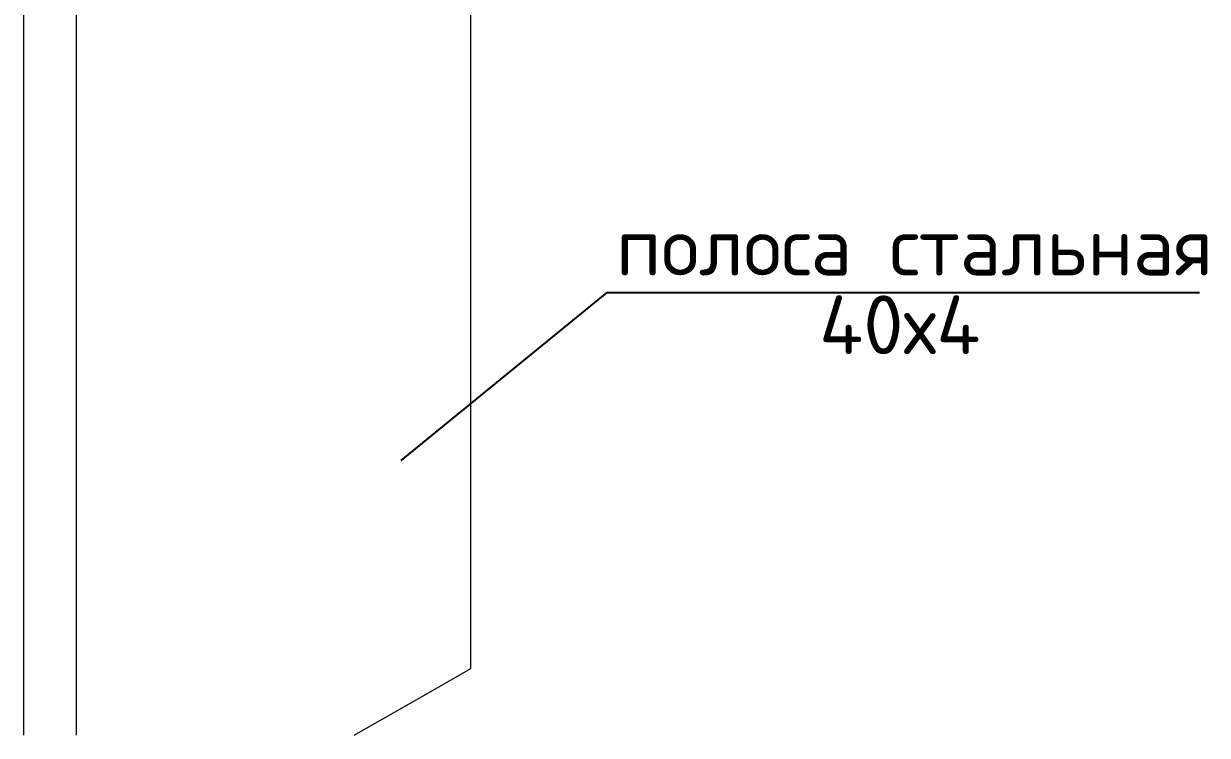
# Model space of a CAD drawing. Header units: millimetres. Extents: x -42533 to 645315, y 3457 to 82611.
# Drawn here: x 609681 to 614716, y 6427 to 9456 of the extents above; entities that cross this region are included whole.
import ezdxf

# ---------------------------------------------------------------- set-up
doc = ezdxf.new("R2010")
doc.units = ezdxf.units.MM
doc.layers.add('PDF _0', color=7, linetype='Continuous')
doc.layers.add('PDF _Текст', color=7, linetype='Continuous')
doc.styles.add('PDF ISOCPEUR', font='isocpeur.ttf')

msp = doc.modelspace()

# ---------------------------------------------------------------- linework, layer by layer
at = {"layer": 'PDF _0', "lineweight": 20}
for points in [[(609905.5, 8989.8), (609905.5, 10667)], [(609681.1, 6427.5), (609681.1, 9121.1), (609681.1, 10535.7)], [(611087.2, 6427.5), (611443, 6630.8), (611582.7, 6711.2), (611582.7, 9951.3)], [(609905.5, 6427.5), (609905.5, 9248.2)]]:
    msp.add_lwpolyline(points, dxfattribs=at)
at = {"layer": 'PDF _0', "lineweight": 25}
msp.add_lwpolyline([(611286.3, 7596.4), (612163, 8312.2), (614683, 8312.2)], dxfattribs=at)

# ---------------------------------------------------------------- texts
at = {"layer": 'PDF _Текст', "color": 7, "attachment_point": 4, "style": 'PDF ISOCPEUR'}
for s, insert, char_height in [('полоса стальная', (612200.2, 8509.3), 250.028), ('40х4', (613064.3, 8174.7), 250.03)]:
    msp.add_mtext(s, dxfattribs=dict(at, insert=insert, char_height=char_height))

doc.saveas('drawing.dxf')
